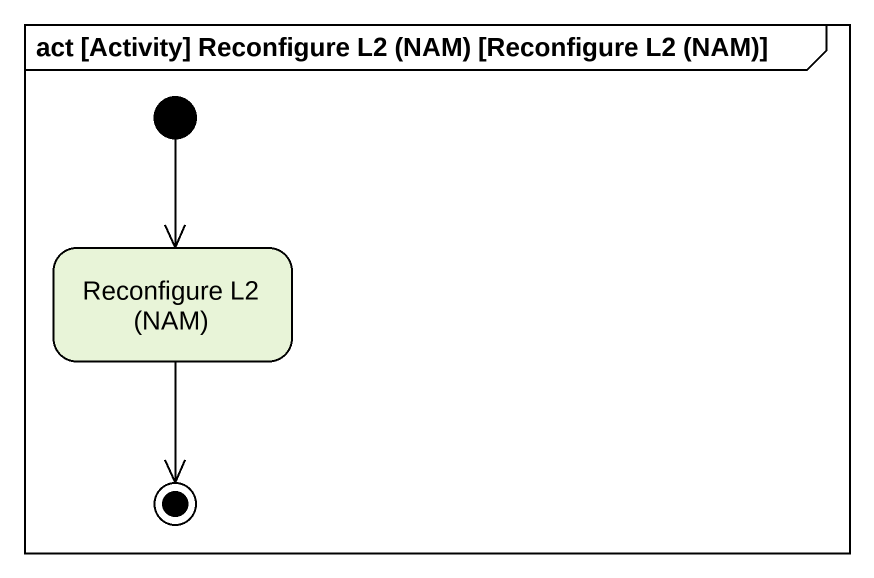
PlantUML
@startuml
mainframe act [Activity] Reconfigure L2 (NAM) [Reconfigure L2 (NAM)]
hide empty description
state "Reconfigure L2 (NAM)" as Reconfigure_L2_NAM
[*] --> Reconfigure_L2_NAM
Reconfigure_L2_NAM --> [*]
@enduml
